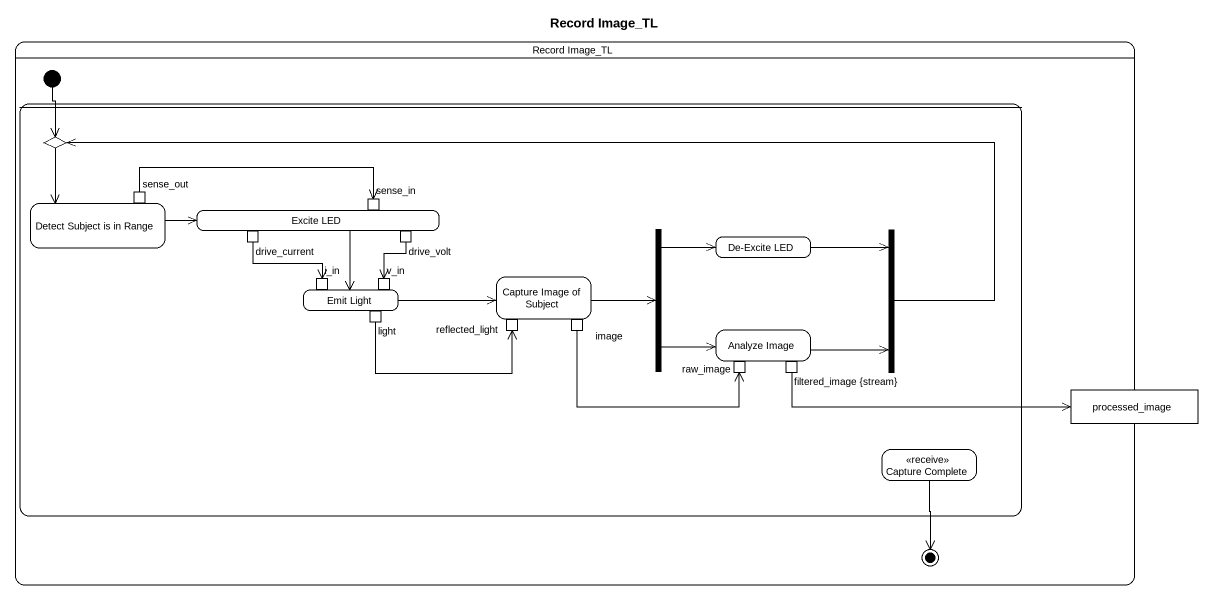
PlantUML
@startuml
title Record Image_TL
hide empty description
state "Record Image_TL" as Record_Image_TL {
  state initial1 <<start>>
  state " " as state1 {
    state choice1 <<choice>>
    state "Detect Subject is in Range" as Detect_Subject_is_in_Range {
      state sense_out <<outputPin>>
    }
    state "Excite LED" as Excite_LED {
      state sense_in <<inputPin>>
      state drive_current <<outputPin>>
      state drive_volt <<outputPin>>
    }
    state fork1 <<fork>>
    state "De-Excite LED" as De_Excite_LED
    state fork2 <<join>>
    state "Emit Light" as Emit_Light {
      state i_in <<inputPin>>
      state light <<outputPin>>
      state v_in <<inputPin>>
    }
    state "Capture Image of Subject" as Capture_Image_of_Subject {
      state reflected_light <<inputPin>>
      state image <<outputPin>>
    }
    state "Analyze Image" as Analyze_Image {
      state raw_image <<inputPin>>
      state "filtered_image {stream}" as filtered_image_stream <<outputPin>>
    }
    state "Capture Complete" as Capture_Complete <<receive>>
  }
  state processed_image <<object>>
  state final1 <<end>>
}
initial1 --> choice1
choice1 --> Detect_Subject_is_in_Range
Detect_Subject_is_in_Range -right-> Excite_LED
sense_out -right-> sense_in
Excite_LED --> Emit_Light
fork1 -right-> De_Excite_LED
fork1 -right-> Analyze_Image
drive_current --> i_in
drive_volt --> v_in
De_Excite_LED -right-> fork2
fork2 -left-> choice1
Emit_Light -right-> Capture_Image_of_Subject
light -right-> reflected_light
Capture_Image_of_Subject -right-> fork1
image -right-> raw_image
Analyze_Image -right-> fork2
filtered_image_stream -right-> processed_image
Capture_Complete --> final1
@enduml
